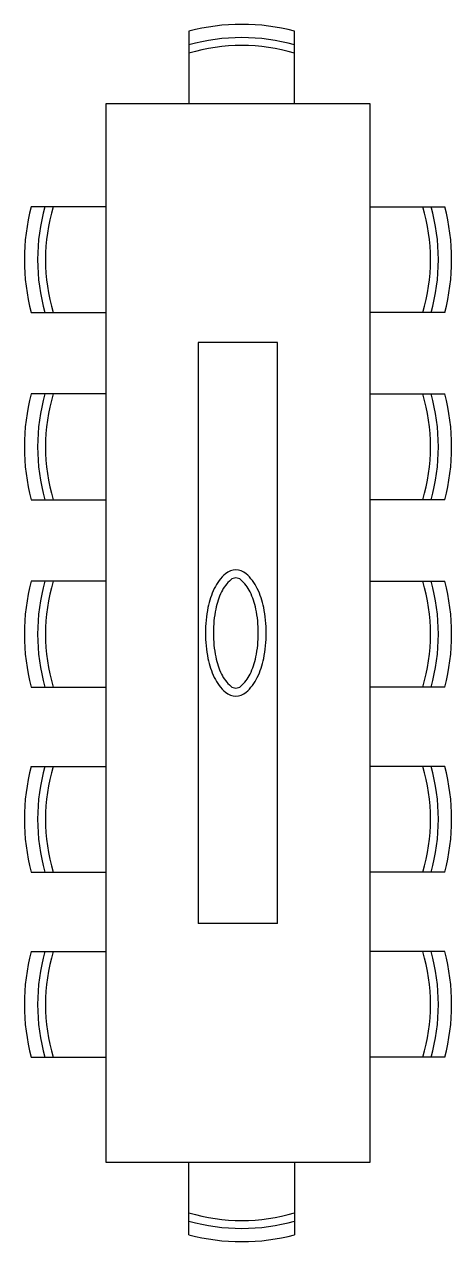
# Model space of a CAD drawing. Extents: x 39.16 to 40.78, y 39.95 to 44.56.
import ezdxf

# ---------------------------------------------------------------- set-up
doc = ezdxf.new("R2010")
doc.units = 0
doc.header["$MEASUREMENT"] = 0
doc.layers.add('MOBILIA', color=2, linetype='CONTINUOUS')
doc.layers.add('PISO', color=11, linetype='CONTINUOUS')

msp = doc.modelspace()

# ---------------------------------------------------------------- linework, layer by layer
at = {"layer": 'MOBILIA'}
for p, q in [((39.7866, 44.5296), (39.7866, 44.2545)), ((40.1866, 44.2545), (40.1866, 44.5296)), ((39.4723, 44.2545), (39.4723, 40.2545)), ((40.4723, 44.2545), (39.4723, 44.2545)), ((40.4723, 40.2545), (40.4723, 44.2545)), ((39.4723, 43.8659), (39.1904, 43.8659)), ((40.4723, 43.8659), (40.7543, 43.8659)), ((39.1904, 43.4659), (39.4723, 43.4659)), ((40.7543, 43.4659), (40.4723, 43.4659)), ((39.8223, 43.3528), (39.8223, 41.1562)), ((40.1223, 43.3528), (39.8223, 43.3528)), ((40.1223, 41.1562), (40.1223, 43.3528)), ((39.4723, 43.1581), (39.1904, 43.1581)), ((40.4723, 43.1581), (40.7543, 43.1581)), ((39.1904, 42.7581), (39.4723, 42.7581)), ((40.7543, 42.7581), (40.4723, 42.7581)), ((39.4723, 42.4503), (39.1904, 42.4503)), ((40.4723, 42.4503), (40.7543, 42.4503)), ((39.1904, 42.0503), (39.4723, 42.0503)), ((40.7543, 42.0503), (40.4723, 42.0503)), ((39.1904, 41.7503), (39.4723, 41.7503)), ((40.7543, 41.7503), (40.4723, 41.7503)), ((39.1904, 41.3503), (39.4723, 41.3503)), ((40.7543, 41.3503), (40.4723, 41.3503)), ((40.1223, 41.1562), (39.8223, 41.1562)), ((39.1904, 41.0503), (39.4723, 41.0503)), ((40.7543, 41.0503), (40.4723, 41.0503)), ((39.1904, 40.6503), (39.4723, 40.6503)), ((40.7543, 40.6503), (40.4723, 40.6503)), ((39.4723, 40.2545), (40.4723, 40.2545)), ((39.7866, 39.9794), (39.7866, 40.2545)), ((40.1866, 40.2545), (40.1866, 39.9794))]:
    msp.add_line(p, q, dxfattribs=at)
msp.add_lwpolyline([(39.8491, 42.2545, 0.049348), (39.8586, 42.158, 0.06315), (39.8828, 42.086, 0.103325), (39.9254, 42.0305, 0.179249), (39.964, 42.0162, 0.179249), (40.0027, 42.0305, 0.103325), (40.0453, 42.086, 0.06315), (40.0695, 42.158, 0.049348), (40.079, 42.2545, 0.049348), (40.0695, 42.351, 0.06315), (40.0453, 42.423, 0.103325), (40.0027, 42.4785, 0.179249), (39.964, 42.4928, 0.179249), (39.9254, 42.4785, 0.103325), (39.8828, 42.423, 0.06315), (39.8586, 42.351, 0.049348)], format="xyb", close=True, dxfattribs=at)
for centre, radius, start, end in [((39.9866, 43.7731), 0.7824, 75.1895, 104.8105), ((39.9866, 43.7731), 0.7324, 74.1527, 105.8473), ((39.9468, 43.6659), 0.7824, 165.1895, 194.8105), ((39.9468, 43.6659), 0.7324, 164.1527, 195.8473), ((39.9978, 43.6659), 0.7324, 344.1527, 15.8473), ((39.9978, 43.6659), 0.7824, 345.1895, 14.8105), ((39.9468, 42.9581), 0.7824, 165.1895, 194.8105), ((39.9468, 42.9581), 0.7324, 164.1527, 195.8473), ((39.9978, 42.9581), 0.7324, 344.1527, 15.8473), ((39.9978, 42.9581), 0.7824, 345.1895, 14.8105), ((39.9468, 42.2503), 0.7824, 165.1895, 194.8105), ((39.9468, 42.2503), 0.7324, 164.1527, 195.8473), ((39.9978, 42.2503), 0.7324, 344.1527, 15.8473), ((39.9978, 42.2503), 0.7824, 345.1895, 14.8105), ((39.9468, 41.5503), 0.7824, 165.1895, 194.8105), ((39.9468, 41.5503), 0.7324, 164.1527, 195.8473), ((39.9978, 41.5503), 0.7324, 344.1527, 15.8473), ((39.9978, 41.5503), 0.7824, 345.1895, 14.8105), ((39.9468, 40.8503), 0.7824, 165.1895, 194.8105), ((39.9468, 40.8503), 0.7324, 164.1527, 195.8473), ((39.9978, 40.8503), 0.7324, 344.1527, 15.8473), ((39.9978, 40.8503), 0.7824, 345.1895, 14.8105), ((39.9866, 40.7358), 0.7324, 254.1527, 285.8473), ((39.9866, 40.7358), 0.7824, 255.1895, 284.8105)]:
    msp.add_arc(centre, radius, start, end, dxfattribs=at)
at = {"layer": 'PISO', "linetype": 'CONTINUOUS'}
msp.add_lwpolyline([(39.8791, 42.2545, 0.049348), (39.8881, 42.1638, 0.06315), (39.9098, 42.099, 0.103325), (39.945, 42.0533, 0.179249), (39.964, 42.0462, 0.179249), (39.9831, 42.0533, 0.103325), (40.0183, 42.099, 0.06315), (40.04, 42.1638, 0.049348), (40.049, 42.2545, 0.049348), (40.04, 42.3451, 0.06315), (40.0183, 42.4099, 0.103325), (39.9831, 42.4557, 0.179249), (39.964, 42.4628, 0.179249), (39.945, 42.4557, 0.103325), (39.9098, 42.4099, 0.06315), (39.8881, 42.3451, 0.049348)], format="xyb", close=True, dxfattribs=at)
for centre, start, end in [((39.9866, 43.7731), 73.4568, 106.5432), ((39.9468, 43.6659), 163.4568, 196.5432), ((39.9978, 43.6659), 343.4568, 16.5432), ((39.9468, 42.9581), 163.4568, 196.5432), ((39.9978, 42.9581), 343.4568, 16.5432), ((39.9468, 42.2503), 163.4568, 196.5432), ((39.9978, 42.2503), 343.4568, 16.5432), ((39.9468, 41.5503), 163.4568, 196.5432), ((39.9978, 41.5503), 343.4568, 16.5432), ((39.9468, 40.8503), 163.4568, 196.5432), ((39.9978, 40.8503), 343.4568, 16.5432), ((39.9866, 40.7358), 253.4568, 286.5432)]:
    msp.add_arc(centre, 0.7024, start, end, dxfattribs=at)

doc.saveas('drawing.dxf')
